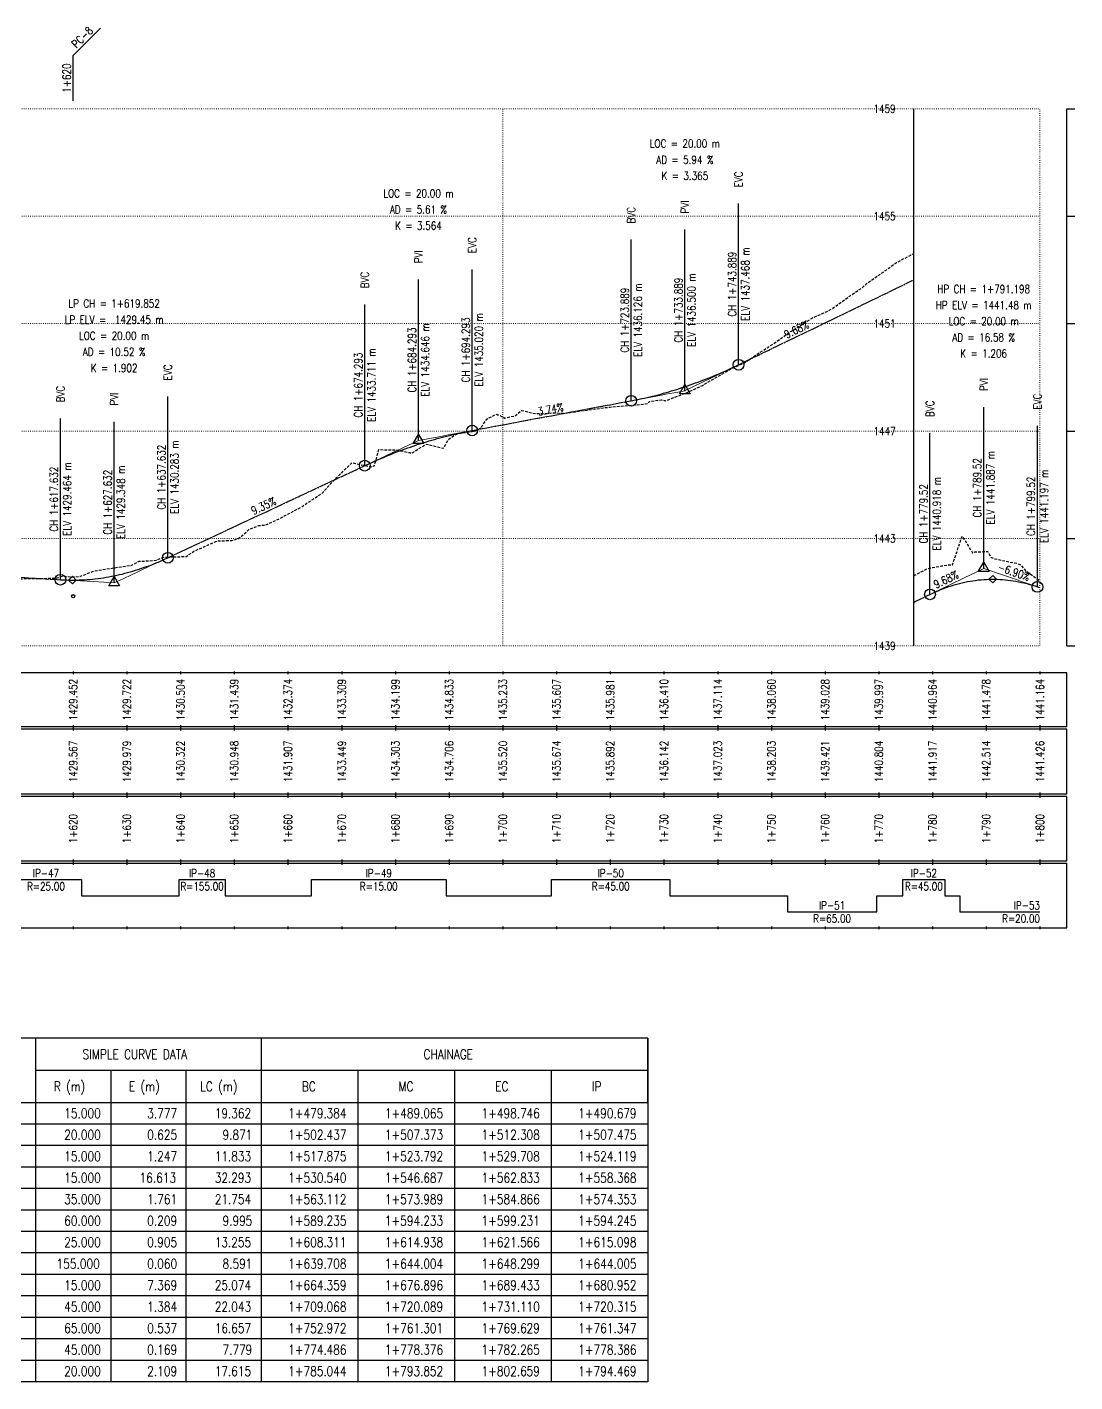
# Model space of a CAD drawing. Extents: x 337736 to 342002, y 3067251 to 3069533.
# Drawn here: x 340386.5 to 340581.6, y 3067250.7 to 3067502.9 of the extents above; entities that cross this region are included whole.
import ezdxf
from ezdxf.enums import TextEntityAlignment as Align

# ---------------------------------------------------------------- set-up
doc = ezdxf.new("R2010")
doc.units = 0
doc.header["$MEASUREMENT"] = 0
for name, pattern in [('Center', [2, 1.25, -0.25, 0.25, -0.25]), ('Dashed', [0.75, 0.5, -0.25]), ('Dot', [0.25, 0, -0.25])]:
    doc.linetypes.add(name, pattern=pattern)
for name, color, linetype in [('Chainage_TXT', 7, 'Continuous'), ('DesignRL_TXT', 5, 'Continuous'), ('ExistRL_TXT', 3, 'Continuous'), ('GL', 3, 'Dashed'), ('Grade Text', 7, 'Continuous'), ('HC_Data', 7, 'Continuous'), ('HL Point', 2, 'Continuous'), ('Horizontal Alignment', 7, 'Continuous'), ('Remark', 7, 'Continuous'), ('Scale Line', 1, 'Continuous'), ('TitleBox', 7, 'Continuous'), ('VIP Mark', 7, 'Continuous')]:
    doc.layers.add(name, color=color, linetype=linetype)
for name, color, linetype, lineweight in [('Grids', 9, 'Dot', 13), ('PipeCulvert', 6, 'Continuous', 30), ('Vertical Alignment', 5, 'Center', 30), ('VIP Line', 2, 'Continuous', 5)]:
    doc.layers.add(name, color=color, linetype=linetype, lineweight=lineweight)
doc.styles.get("Standard").update_dxf_attribs({"font": 'simplex.shx'})

msp = doc.modelspace()

# ---------------------------------------------------------------- linework, layer by layer
at = {"layer": 'GL', "flags": 128}
for points in [[(340275.06, 3067395), (340275.68, 3067395), (340276.33, 3067395.08), (340276.47, 3067395.08), (340277.89, 3067395.14), (340279.04, 3067395.35), (340280.76, 3067395.63), (340282.04, 3067395.5), (340284.76, 3067396.52), (340285.17, 3067396.53), (340286.15, 3067397.11), (340288.63, 3067397.37), (340289.9, 3067397.55), (340291.55, 3067397.88), (340294.21, 3067398.68), (340295.06, 3067398.61), (340295.64, 3067398.57), (340297.25, 3067399.09), (340300.04, 3067399.92), (340301.44, 3067400.51), (340301.48, 3067400.53), (340305.24, 3067402.2), (340307.86, 3067403.18), (340309.85, 3067403.87), (340311.32, 3067404), (340312.33, 3067404.12), (340314.45, 3067404.19), (340315.06, 3067404.15), (340316.57, 3067404.02), (340317.78, 3067403.86), (340320.34, 3067403.8), (340324.08, 3067404.2), (340325.86, 3067404.17), (340326.47, 3067404.03), (340327.05, 3067404.08), (340329.62, 3067404.33), (340330.06, 3067404.16), (340331.97, 3067403.48), (340335.06, 3067402.85), (340336.5, 3067402.7), (340337.48, 3067402.63), (340340.51, 3067402.65), (340340.57, 3067402.65), (340340.6, 3067402.64), (340342.12, 3067402.73), (340345.09, 3067402.61), (340348.32, 3067402.02), (340349.52, 3067401.52), (340350.96, 3067401.37), (340352.77, 3067401.4), (340354.21, 3067400.99), (340355.06, 3067400.97), (340355.55, 3067400.96), (340360.67, 3067400.47), (340364.04, 3067400.21), (340364.45, 3067400.38), (340367.6, 3067400.51), (340368.91, 3067400.57), (340369.65, 3067400.74), (340370.5, 3067401.25), (340372.47, 3067401.23), (340375.06, 3067401.16), (340375.95, 3067401.13), (340378.44, 3067400.87), (340379.34, 3067400.91), (340383.09, 3067400.61), (340384.55, 3067400.18), (340384.8, 3067400.24), (340386.73, 3067400.27), (340389.28, 3067400.29), (340390.77, 3067400.35), (340392.08, 3067400.38), (340393.18, 3067400.78), (340394.78, 3067400.54), (340395.06, 3067400.57), (340396.4, 3067400.7), (340398.84, 3067401.66), (340402.69, 3067402.27), (340404.35, 3067402.53), (340405.92, 3067402.74), (340407.37, 3067403.51), (340409.3, 3067403.57), (340410.49, 3067403.69), (340412.02, 3067404.25), (340415.06, 3067404.35), (340416.13, 3067404.38), (340417.46, 3067405.31), (340417.54, 3067405.36), (340421.94, 3067407.3), (340424.61, 3067407.35), (340425.69, 3067407.66), (340426.41, 3067408.15), (340427.8, 3067409.42), (340429.61, 3067410.15), (340430.91, 3067410.25), (340432.88, 3067411.12), (340435.06, 3067412.27), (340437.42, 3067413.52), (340441.42, 3067416.19), (340443.13, 3067418.09), (340446.97, 3067421.84), (340450.76, 3067421.03), (340450.93, 3067421.21), (340451.13, 3067421.26), (340451.99, 3067424.27), (340455.06, 3067424.25), (340455.15, 3067424.25), (340457.72, 3067423.71), (340458.05, 3067423.58), (340459.35, 3067424.41), (340460.77, 3067425.3), (340463.84, 3067424.56), (340464.09, 3067424.61), (340464.88, 3067426.14), (340466.38, 3067427.17), (340470.01, 3067427.77), (340470.92, 3067428.25), (340472.05, 3067429.96), (340473.91, 3067430.88), (340475.06, 3067430.34), (340475.46, 3067430.15), (340477.44, 3067430.6), (340478.52, 3067431.58), (340481.14, 3067430.97), (340483.23, 3067430.99), (340484.1, 3067431.14), (340486.58, 3067431.04), (340493.76, 3067432.06), (340495.06, 3067432.2), (340496.18, 3067432.3), (340498.54, 3067432.5), (340500.04, 3067432.61), (340502.17, 3067432.88), (340502.29, 3067433.23), (340504.58, 3067433.54), (340505.36, 3067433.38), (340506.95, 3067433.98), (340508.95, 3067434.74), (340509.02, 3067434.77), (340512.21, 3067436.21), (340513.67, 3067437.06), (340514.99, 3067437.81), (340515.06, 3067437.85), (340518.17, 3067439.62), (340519.65, 3067440.24), (340520.01, 3067440.46), (340526.07, 3067444.41), (340528.63, 3067446.24), (340528.8, 3067446.35), (340532.82, 3067448.87), (340535.06, 3067449.84), (340535.45, 3067450.01), (340536.37, 3067450.52), (340539.71, 3067452.93), (340541.96, 3067454.42), (340542.9, 3067455.25), (340543.85, 3067455.92), (340546.99, 3067458.09), (340547.45, 3067458.51), (340548.35, 3067459.08), (340551.57, 3067460.81)], [(340551.57, 3067400.81), (340551.77, 3067400.91), (340551.85, 3067400.95), (340554.14, 3067402.14), (340555.06, 3067402.32), (340556.75, 3067402.64), (340557.93, 3067402.8), (340558.76, 3067402.8), (340560.58, 3067408.19), (340562.52, 3067405.05), (340562.91, 3067405.23), (340564.58, 3067405.29), (340565.35, 3067405.32), (340565.92, 3067404.27), (340566.41, 3067404.01), (340570.67, 3067403.11), (340571.46, 3067402.85), (340572.39, 3067401.74), (340574.99, 3067399.88), (340575.06, 3067399.86)]]:
    msp.add_lwpolyline(points, dxfattribs=at)
at = {"layer": 'Grids'}
for p, q in [((340275.06, 3067487.73), (340575.06, 3067487.73)), ((340475.06, 3067387.73), (340475.06, 3067487.73)), ((340575.06, 3067387.73), (340575.06, 3067487.73)), ((340575.06, 3067387.73), (340575.06, 3067487.73)), ((340275.06, 3067467.73), (340575.06, 3067467.73)), ((340275.06, 3067447.73), (340575.06, 3067447.73)), ((340275.06, 3067427.73), (340575.06, 3067427.73)), ((340275.06, 3067407.73), (340575.06, 3067407.73)), ((340275.06, 3067387.73), (340575.06, 3067387.73))]:
    msp.add_line(p, q, dxfattribs=at)
at = {"layer": 'HC_Data'}
for p, q in [((340388.06, 3067314.73), (340388.06, 3067302.73)), ((340430.06, 3067314.73), (340430.06, 3067302.73)), ((340502.06, 3067314.73), (340502.06, 3067302.73)), ((340430.06, 3067308.73), (340388.06, 3067308.73)), ((340402.06, 3067308.73), (340402.06, 3067302.73)), ((340416.06, 3067308.73), (340416.06, 3067302.73)), ((340502.06, 3067308.73), (340430.06, 3067308.73)), ((340448.06, 3067308.73), (340448.06, 3067302.73)), ((340466.06, 3067308.73), (340466.06, 3067302.73)), ((340484.06, 3067308.73), (340484.06, 3067302.73)), ((340388.06, 3067302.73), (340388.06, 3067250.73)), ((340402.06, 3067302.73), (340402.06, 3067250.73)), ((340416.06, 3067302.73), (340416.06, 3067250.73)), ((340430.06, 3067302.73), (340430.06, 3067250.73)), ((340448.06, 3067302.73), (340448.06, 3067250.73)), ((340466.06, 3067302.73), (340466.06, 3067250.73)), ((340484.06, 3067302.73), (340484.06, 3067250.73)), ((340502.06, 3067302.73), (340502.06, 3067250.73)), ((340502.06, 3067298.73), (340270.06, 3067298.73)), ((340502.06, 3067294.73), (340270.06, 3067294.73)), ((340502.06, 3067290.73), (340270.06, 3067290.73)), ((340502.06, 3067286.73), (340270.06, 3067286.73)), ((340502.06, 3067282.73), (340270.06, 3067282.73)), ((340502.06, 3067278.73), (340270.06, 3067278.73)), ((340502.06, 3067274.73), (340270.06, 3067274.73)), ((340502.06, 3067270.73), (340270.06, 3067270.73)), ((340502.06, 3067266.73), (340270.06, 3067266.73)), ((340502.06, 3067262.73), (340270.06, 3067262.73)), ((340502.06, 3067258.73), (340270.06, 3067258.73)), ((340502.06, 3067254.73), (340270.06, 3067254.73)), ((340502.06, 3067250.73), (340270.06, 3067250.73))]:
    msp.add_line(p, q, dxfattribs=at)
msp.add_lwpolyline([(340270.06, 3067314.73), (340270.06, 3067302.73), (340502.06, 3067302.73), (340502.06, 3067314.73), (340270.06, 3067314.73)], dxfattribs=at)
at = {"layer": 'HL Point'}
for points in [[(340394.21, 3067399.99), (340394.91, 3067400.7), (340395.62, 3067399.99), (340394.91, 3067399.29), (340394.21, 3067399.99)], [(340565.55, 3067400.15), (340566.26, 3067400.86), (340566.97, 3067400.15), (340566.26, 3067399.45), (340565.55, 3067400.15)]]:
    msp.add_lwpolyline(points, dxfattribs=at)
at = {"layer": 'Horizontal Alignment'}
msp.add_lwpolyline([(340383.37, 3067344.23), (340396.63, 3067344.23), (340396.63, 3067341.23), (340414.77, 3067341.23), (340414.77, 3067344.23), (340423.36, 3067344.23), (340423.36, 3067341.23), (340439.42, 3067341.23), (340439.42, 3067344.23), (340464.49, 3067344.23), (340464.49, 3067341.23), (340484.13, 3067341.23), (340484.13, 3067344.23), (340506.17, 3067344.23), (340506.17, 3067341.23), (340528.03, 3067341.23), (340528.03, 3067338.23), (340544.69, 3067338.23), (340544.69, 3067341.23), (340549.55, 3067341.23), (340549.55, 3067344.23), (340557.33, 3067344.23), (340557.33, 3067341.23), (340560.11, 3067341.23), (340560.11, 3067338.23), (340575.06, 3067338.23)], dxfattribs=at)
at = {"layer": 'PipeCulvert'}
msp.add_circle((340395.06, 3067396.99), 0.3, dxfattribs=at)
at = {"layer": 'Remark'}
for p, q in [((340395.06, 3067497.63), (340400.15, 3067502.73)), ((340395.06, 3067489.23), (340395.06, 3067497.63))]:
    msp.add_line(p, q, dxfattribs=at)
at = {"layer": 'Scale Line'}
for p, q in [((340551.57, 3067387.73), (340551.57, 3067487.73)), ((340580.06, 3067387.73), (340580.06, 3067487.73)), ((340580.06, 3067487.73), (340581.56, 3067487.73)), ((340580.06, 3067467.73), (340581.56, 3067467.73)), ((340580.06, 3067447.73), (340581.56, 3067447.73)), ((340580.06, 3067427.73), (340581.56, 3067427.73)), ((340580.06, 3067407.73), (340581.56, 3067407.73)), ((340580.06, 3067387.73), (340581.56, 3067387.73))]:
    msp.add_line(p, q, dxfattribs=at)
at = {"layer": 'TitleBox'}
for p, q in [((340395.06, 3067382.98), (340395.06, 3067382.48)), ((340405.06, 3067382.98), (340405.06, 3067382.48)), ((340415.06, 3067382.98), (340415.06, 3067382.48)), ((340425.06, 3067382.98), (340425.06, 3067382.48)), ((340435.06, 3067382.98), (340435.06, 3067382.48)), ((340445.06, 3067382.98), (340445.06, 3067382.48)), ((340455.06, 3067382.98), (340455.06, 3067382.48)), ((340465.06, 3067382.98), (340465.06, 3067382.48)), ((340475.06, 3067382.98), (340475.06, 3067382.48)), ((340485.06, 3067382.98), (340485.06, 3067382.48)), ((340495.06, 3067382.98), (340495.06, 3067382.48)), ((340505.06, 3067382.98), (340505.06, 3067382.48)), ((340515.06, 3067382.98), (340515.06, 3067382.48)), ((340525.06, 3067382.98), (340525.06, 3067382.48)), ((340535.06, 3067382.98), (340535.06, 3067382.48)), ((340545.06, 3067382.98), (340545.06, 3067382.48)), ((340555.06, 3067382.98), (340555.06, 3067382.48)), ((340565.06, 3067382.98), (340565.06, 3067382.48)), ((340575.06, 3067382.98), (340575.06, 3067382.48)), ((340575.06, 3067382.98), (340575.06, 3067382.48)), ((340395.06, 3067372.98), (340395.06, 3067372.48)), ((340395.06, 3067372.48), (340395.06, 3067371.98)), ((340405.06, 3067372.98), (340405.06, 3067372.48)), ((340405.06, 3067372.48), (340405.06, 3067371.98)), ((340415.06, 3067372.98), (340415.06, 3067372.48)), ((340415.06, 3067372.48), (340415.06, 3067371.98)), ((340425.06, 3067372.98), (340425.06, 3067372.48)), ((340425.06, 3067372.48), (340425.06, 3067371.98)), ((340435.06, 3067372.98), (340435.06, 3067372.48)), ((340435.06, 3067372.48), (340435.06, 3067371.98)), ((340445.06, 3067372.98), (340445.06, 3067372.48)), ((340445.06, 3067372.48), (340445.06, 3067371.98)), ((340455.06, 3067372.98), (340455.06, 3067372.48)), ((340455.06, 3067372.48), (340455.06, 3067371.98)), ((340465.06, 3067372.98), (340465.06, 3067372.48)), ((340465.06, 3067372.48), (340465.06, 3067371.98)), ((340475.06, 3067372.98), (340475.06, 3067372.48)), ((340475.06, 3067372.48), (340475.06, 3067371.98)), ((340485.06, 3067372.98), (340485.06, 3067372.48)), ((340485.06, 3067372.48), (340485.06, 3067371.98)), ((340495.06, 3067372.98), (340495.06, 3067372.48)), ((340495.06, 3067372.48), (340495.06, 3067371.98)), ((340505.06, 3067372.98), (340505.06, 3067372.48)), ((340505.06, 3067372.48), (340505.06, 3067371.98)), ((340515.06, 3067372.98), (340515.06, 3067372.48)), ((340515.06, 3067372.48), (340515.06, 3067371.98)), ((340525.06, 3067372.98), (340525.06, 3067372.48)), ((340525.06, 3067372.48), (340525.06, 3067371.98)), ((340535.06, 3067372.98), (340535.06, 3067372.48)), ((340535.06, 3067372.48), (340535.06, 3067371.98)), ((340545.06, 3067372.98), (340545.06, 3067372.48)), ((340545.06, 3067372.48), (340545.06, 3067371.98)), ((340555.06, 3067372.98), (340555.06, 3067372.48)), ((340555.06, 3067372.48), (340555.06, 3067371.98)), ((340565.06, 3067372.98), (340565.06, 3067372.48)), ((340565.06, 3067372.48), (340565.06, 3067371.98)), ((340575.06, 3067372.98), (340575.06, 3067372.48)), ((340575.06, 3067372.98), (340575.06, 3067372.48)), ((340575.06, 3067372.48), (340575.06, 3067371.98)), ((340575.06, 3067372.48), (340575.06, 3067371.98)), ((340395.06, 3067360.48), (340395.06, 3067359.98)), ((340395.06, 3067359.98), (340395.06, 3067359.48)), ((340405.06, 3067360.48), (340405.06, 3067359.98)), ((340405.06, 3067359.98), (340405.06, 3067359.48)), ((340415.06, 3067360.48), (340415.06, 3067359.98)), ((340415.06, 3067359.98), (340415.06, 3067359.48)), ((340425.06, 3067360.48), (340425.06, 3067359.98)), ((340425.06, 3067359.98), (340425.06, 3067359.48)), ((340435.06, 3067360.48), (340435.06, 3067359.98)), ((340435.06, 3067359.98), (340435.06, 3067359.48)), ((340445.06, 3067360.48), (340445.06, 3067359.98)), ((340445.06, 3067359.98), (340445.06, 3067359.48)), ((340455.06, 3067360.48), (340455.06, 3067359.98)), ((340455.06, 3067359.98), (340455.06, 3067359.48)), ((340465.06, 3067360.48), (340465.06, 3067359.98)), ((340465.06, 3067359.98), (340465.06, 3067359.48)), ((340475.06, 3067360.48), (340475.06, 3067359.98)), ((340475.06, 3067359.98), (340475.06, 3067359.48)), ((340485.06, 3067360.48), (340485.06, 3067359.98)), ((340485.06, 3067359.98), (340485.06, 3067359.48)), ((340495.06, 3067360.48), (340495.06, 3067359.98)), ((340495.06, 3067359.98), (340495.06, 3067359.48)), ((340505.06, 3067360.48), (340505.06, 3067359.98)), ((340505.06, 3067359.98), (340505.06, 3067359.48)), ((340515.06, 3067360.48), (340515.06, 3067359.98)), ((340515.06, 3067359.98), (340515.06, 3067359.48)), ((340525.06, 3067360.48), (340525.06, 3067359.98)), ((340525.06, 3067359.98), (340525.06, 3067359.48)), ((340535.06, 3067360.48), (340535.06, 3067359.98)), ((340535.06, 3067359.98), (340535.06, 3067359.48)), ((340545.06, 3067360.48), (340545.06, 3067359.98)), ((340545.06, 3067359.98), (340545.06, 3067359.48)), ((340555.06, 3067360.48), (340555.06, 3067359.98)), ((340555.06, 3067359.98), (340555.06, 3067359.48)), ((340565.06, 3067360.48), (340565.06, 3067359.98)), ((340565.06, 3067359.98), (340565.06, 3067359.48)), ((340575.06, 3067360.48), (340575.06, 3067359.98)), ((340575.06, 3067360.48), (340575.06, 3067359.98)), ((340575.06, 3067359.98), (340575.06, 3067359.48)), ((340575.06, 3067359.98), (340575.06, 3067359.48)), ((340395.06, 3067347.98), (340395.06, 3067347.48)), ((340395.06, 3067347.48), (340395.06, 3067346.98)), ((340405.06, 3067347.98), (340405.06, 3067347.48)), ((340405.06, 3067347.48), (340405.06, 3067346.98)), ((340415.06, 3067347.98), (340415.06, 3067347.48)), ((340415.06, 3067347.48), (340415.06, 3067346.98)), ((340425.06, 3067347.98), (340425.06, 3067347.48)), ((340425.06, 3067347.48), (340425.06, 3067346.98)), ((340435.06, 3067347.98), (340435.06, 3067347.48)), ((340435.06, 3067347.48), (340435.06, 3067346.98)), ((340445.06, 3067347.98), (340445.06, 3067347.48)), ((340445.06, 3067347.48), (340445.06, 3067346.98)), ((340455.06, 3067347.98), (340455.06, 3067347.48)), ((340455.06, 3067347.48), (340455.06, 3067346.98)), ((340465.06, 3067347.98), (340465.06, 3067347.48)), ((340465.06, 3067347.48), (340465.06, 3067346.98)), ((340475.06, 3067347.98), (340475.06, 3067347.48)), ((340475.06, 3067347.48), (340475.06, 3067346.98)), ((340485.06, 3067347.98), (340485.06, 3067347.48)), ((340485.06, 3067347.48), (340485.06, 3067346.98)), ((340495.06, 3067347.98), (340495.06, 3067347.48)), ((340495.06, 3067347.48), (340495.06, 3067346.98)), ((340505.06, 3067347.98), (340505.06, 3067347.48)), ((340505.06, 3067347.48), (340505.06, 3067346.98)), ((340515.06, 3067347.98), (340515.06, 3067347.48)), ((340515.06, 3067347.48), (340515.06, 3067346.98)), ((340525.06, 3067347.98), (340525.06, 3067347.48)), ((340525.06, 3067347.48), (340525.06, 3067346.98)), ((340535.06, 3067347.98), (340535.06, 3067347.48)), ((340535.06, 3067347.48), (340535.06, 3067346.98)), ((340545.06, 3067347.98), (340545.06, 3067347.48)), ((340545.06, 3067347.48), (340545.06, 3067346.98)), ((340555.06, 3067347.98), (340555.06, 3067347.48)), ((340555.06, 3067347.48), (340555.06, 3067346.98)), ((340565.06, 3067347.98), (340565.06, 3067347.48)), ((340565.06, 3067347.48), (340565.06, 3067346.98)), ((340575.06, 3067347.98), (340575.06, 3067347.48)), ((340575.06, 3067347.98), (340575.06, 3067347.48)), ((340575.06, 3067347.48), (340575.06, 3067346.98)), ((340575.06, 3067347.48), (340575.06, 3067346.98)), ((340395.06, 3067335.48), (340395.06, 3067334.98)), ((340405.06, 3067335.48), (340405.06, 3067334.98)), ((340415.06, 3067335.48), (340415.06, 3067334.98)), ((340425.06, 3067335.48), (340425.06, 3067334.98)), ((340435.06, 3067335.48), (340435.06, 3067334.98)), ((340445.06, 3067335.48), (340445.06, 3067334.98)), ((340455.06, 3067335.48), (340455.06, 3067334.98)), ((340465.06, 3067335.48), (340465.06, 3067334.98)), ((340475.06, 3067335.48), (340475.06, 3067334.98)), ((340485.06, 3067335.48), (340485.06, 3067334.98)), ((340495.06, 3067335.48), (340495.06, 3067334.98)), ((340505.06, 3067335.48), (340505.06, 3067334.98)), ((340515.06, 3067335.48), (340515.06, 3067334.98)), ((340525.06, 3067335.48), (340525.06, 3067334.98)), ((340535.06, 3067335.48), (340535.06, 3067334.98)), ((340545.06, 3067335.48), (340545.06, 3067334.98)), ((340555.06, 3067335.48), (340555.06, 3067334.98)), ((340565.06, 3067335.48), (340565.06, 3067334.98)), ((340575.06, 3067335.48), (340575.06, 3067334.98)), ((340575.06, 3067335.48), (340575.06, 3067334.98))]:
    msp.add_line(p, q, dxfattribs=at)
for points in [[(340270.06, 3067372.73), (340580.06, 3067372.73), (340580.06, 3067382.73), (340270.06, 3067382.73)], [(340270.06, 3067360.23), (340580.06, 3067360.23), (340580.06, 3067372.23), (340270.06, 3067372.23)], [(340270.06, 3067347.73), (340580.06, 3067347.73), (340580.06, 3067359.73), (340270.06, 3067359.73)], [(340270.06, 3067335.23), (340580.06, 3067335.23), (340580.06, 3067347.23), (340270.06, 3067347.23)]]:
    msp.add_lwpolyline(points, close=True, dxfattribs=at)
at = {"layer": 'Vertical Alignment'}
for points in [[(340384.8, 3067400.52), (340386.73, 3067400.4), (340389.28, 3067400.26), (340390.77, 3067400.17), (340392.08, 3067400.09), (340392.69, 3067400.06), (340393.19, 3067400.03), (340393.69, 3067400.01), (340394.19, 3067400), (340394.69, 3067399.99), (340395.19, 3067399.99), (340395.69, 3067400), (340396.19, 3067400.01), (340396.69, 3067400.03), (340397.19, 3067400.06), (340397.69, 3067400.09), (340398.19, 3067400.13), (340398.69, 3067400.18), (340399.19, 3067400.23), (340399.69, 3067400.29), (340400.19, 3067400.36), (340400.69, 3067400.43), (340401.19, 3067400.51), (340401.69, 3067400.6), (340402.19, 3067400.69), (340402.69, 3067400.79), (340403.19, 3067400.89), (340403.69, 3067401.01), (340404.19, 3067401.12), (340404.69, 3067401.25), (340405.19, 3067401.38), (340405.69, 3067401.52), (340406.19, 3067401.67), (340406.69, 3067401.82), (340407.19, 3067401.97), (340407.69, 3067402.14), (340408.19, 3067402.31), (340408.69, 3067402.49), (340409.19, 3067402.67), (340409.69, 3067402.86), (340410.19, 3067403.06), (340410.69, 3067403.27), (340411.19, 3067403.48), (340411.69, 3067403.69), (340412.19, 3067403.92), (340412.69, 3067404.15), (340412.69, 3067404.15), (340415.06, 3067405.26), (340416.13, 3067405.76), (340417.46, 3067406.38), (340417.54, 3067406.41), (340421.94, 3067408.47), (340424.61, 3067409.72), (340425.69, 3067410.22), (340426.41, 3067410.56), (340427.8, 3067411.21), (340429.61, 3067412.06), (340430.91, 3067412.66), (340432.88, 3067413.59), (340435.06, 3067414.61), (340437.42, 3067415.71), (340441.42, 3067417.58), (340443.13, 3067418.38), (340446.97, 3067420.17), (340449.35, 3067421.29), (340449.85, 3067421.52), (340450.35, 3067421.75), (340450.85, 3067421.97), (340451.35, 3067422.2), (340451.85, 3067422.41), (340452.35, 3067422.63), (340452.85, 3067422.84), (340453.35, 3067423.05), (340453.85, 3067423.25), (340454.35, 3067423.45), (340454.85, 3067423.65), (340455.35, 3067423.84), (340455.85, 3067424.03), (340456.35, 3067424.22), (340456.85, 3067424.4), (340457.35, 3067424.58), (340457.85, 3067424.76), (340458.35, 3067424.93), (340458.85, 3067425.1), (340459.35, 3067425.26), (340459.85, 3067425.42), (340460.35, 3067425.58), (340460.85, 3067425.74), (340461.35, 3067425.89), (340461.85, 3067426.04), (340462.35, 3067426.18), (340462.85, 3067426.32), (340463.35, 3067426.46), (340463.85, 3067426.59), (340464.35, 3067426.72), (340464.85, 3067426.85), (340465.35, 3067426.97), (340465.85, 3067427.09), (340466.35, 3067427.21), (340466.85, 3067427.32), (340467.35, 3067427.43), (340467.85, 3067427.54), (340468.35, 3067427.64), (340468.85, 3067427.74), (340469.35, 3067427.83), (340469.35, 3067427.83), (340470.01, 3067427.96), (340470.92, 3067428.13), (340472.05, 3067428.34), (340473.91, 3067428.69), (340475.06, 3067428.9), (340475.46, 3067428.97), (340477.44, 3067429.34), (340478.52, 3067429.55), (340481.14, 3067430.04), (340483.23, 3067430.43), (340484.1, 3067430.59), (340486.58, 3067431.05), (340493.76, 3067432.4), (340495.06, 3067432.64), (340496.18, 3067432.85), (340498.54, 3067433.29), (340498.95, 3067433.37), (340499.45, 3067433.46), (340499.95, 3067433.56), (340500.45, 3067433.66), (340500.95, 3067433.77), (340501.45, 3067433.88), (340501.95, 3067433.99), (340502.45, 3067434.11), (340502.95, 3067434.23), (340503.45, 3067434.36), (340503.95, 3067434.49), (340504.45, 3067434.62), (340504.95, 3067434.76), (340505.45, 3067434.9), (340505.95, 3067435.04), (340506.45, 3067435.19), (340506.95, 3067435.34), (340507.45, 3067435.49), (340507.95, 3067435.65), (340508.45, 3067435.81), (340508.95, 3067435.98), (340509.45, 3067436.15), (340509.95, 3067436.32), (340510.45, 3067436.5), (340510.95, 3067436.68), (340511.45, 3067436.86), (340511.95, 3067437.05), (340512.45, 3067437.24), (340512.95, 3067437.44), (340513.45, 3067437.64), (340513.95, 3067437.84), (340514.45, 3067438.05), (340514.95, 3067438.26), (340515.45, 3067438.47), (340515.95, 3067438.69), (340516.45, 3067438.91), (340516.95, 3067439.14), (340517.45, 3067439.37), (340517.95, 3067439.6), (340518.45, 3067439.84), (340518.95, 3067440.08), (340518.95, 3067440.08), (340519.65, 3067440.41), (340520.01, 3067440.59), (340526.07, 3067443.52), (340528.63, 3067444.76), (340528.8, 3067444.85), (340532.82, 3067446.79), (340535.06, 3067447.88), (340535.45, 3067448.07), (340536.37, 3067448.51), (340539.71, 3067450.13), (340541.96, 3067451.22), (340542.9, 3067451.67), (340543.85, 3067452.13), (340546.99, 3067453.65), (340547.45, 3067453.87), (340548.35, 3067454.31), (340551.57, 3067455.87)], [(340551.57, 3067395.87), (340551.77, 3067395.97), (340551.85, 3067396), (340554.14, 3067397.11), (340554.58, 3067397.33), (340555.08, 3067397.56), (340555.58, 3067397.79), (340556.08, 3067398.01), (340556.58, 3067398.21), (340557.08, 3067398.41), (340557.58, 3067398.59), (340558.08, 3067398.77), (340558.58, 3067398.93), (340559.08, 3067399.09), (340559.58, 3067399.23), (340560.08, 3067399.36), (340560.58, 3067399.49), (340561.08, 3067399.6), (340561.58, 3067399.7), (340562.08, 3067399.79), (340562.58, 3067399.87), (340563.08, 3067399.94), (340563.58, 3067400.01), (340564.08, 3067400.06), (340564.58, 3067400.1), (340565.08, 3067400.13), (340565.58, 3067400.14), (340566.08, 3067400.15), (340566.58, 3067400.15), (340567.08, 3067400.14), (340567.58, 3067400.12), (340568.08, 3067400.08), (340568.58, 3067400.04), (340569.08, 3067399.99), (340569.58, 3067399.93), (340570.08, 3067399.85), (340570.58, 3067399.77), (340571.08, 3067399.67), (340571.58, 3067399.57), (340572.08, 3067399.45), (340572.58, 3067399.33), (340573.08, 3067399.19), (340573.58, 3067399.04), (340574.08, 3067398.89), (340574.58, 3067398.72), (340574.58, 3067398.72), (340574.99, 3067398.58), (340575.06, 3067398.55)]]:
    msp.add_lwpolyline(points, dxfattribs=at)
at = {"layer": 'VIP Line'}
for points in [[(340384.8, 3067400.52), (340386.73, 3067400.4), (340389.28, 3067400.26), (340390.77, 3067400.17), (340392.08, 3067400.09), (340393.18, 3067400.03), (340394.78, 3067399.94), (340395.06, 3067399.92), (340396.4, 3067399.84), (340398.84, 3067399.7), (340402.69, 3067399.47), (340404.35, 3067400.25), (340405.92, 3067400.98), (340407.37, 3067401.66), (340409.3, 3067402.56), (340410.49, 3067403.12), (340412.02, 3067403.83), (340415.06, 3067405.26), (340416.13, 3067405.76), (340417.46, 3067406.38), (340417.54, 3067406.41), (340421.94, 3067408.47), (340424.61, 3067409.72), (340425.69, 3067410.22), (340426.41, 3067410.56), (340427.8, 3067411.21), (340429.61, 3067412.06), (340430.91, 3067412.66), (340432.88, 3067413.59), (340435.06, 3067414.61), (340437.42, 3067415.71), (340441.42, 3067417.58), (340443.13, 3067418.38), (340446.97, 3067420.17), (340450.76, 3067421.95), (340450.93, 3067422.02), (340451.13, 3067422.12), (340451.99, 3067422.52), (340455.06, 3067423.96), (340455.15, 3067424), (340457.72, 3067425.2), (340458.05, 3067425.35), (340459.35, 3067425.96), (340460.77, 3067426.23), (340463.84, 3067426.8), (340464.09, 3067426.85), (340464.88, 3067427), (340466.38, 3067427.28), (340470.01, 3067427.96), (340470.92, 3067428.13), (340472.05, 3067428.34), (340473.91, 3067428.69), (340475.06, 3067428.9), (340475.46, 3067428.97), (340477.44, 3067429.34), (340478.52, 3067429.55), (340481.14, 3067430.04), (340483.23, 3067430.43), (340484.1, 3067430.59), (340486.58, 3067431.05), (340493.76, 3067432.4), (340495.06, 3067432.64), (340496.18, 3067432.85), (340498.54, 3067433.29), (340500.04, 3067433.57), (340502.17, 3067433.97), (340502.29, 3067433.99), (340504.58, 3067434.42), (340505.36, 3067434.57), (340506.95, 3067434.86), (340508.95, 3067435.24), (340509.02, 3067435.27), (340512.21, 3067436.81), (340513.67, 3067437.52), (340514.99, 3067438.16), (340515.06, 3067438.19), (340518.17, 3067439.7), (340519.65, 3067440.41), (340520.01, 3067440.59), (340526.07, 3067443.52), (340528.63, 3067444.76), (340528.8, 3067444.85), (340532.82, 3067446.79), (340535.06, 3067447.88), (340535.45, 3067448.07), (340536.37, 3067448.51), (340539.71, 3067450.13), (340541.96, 3067451.22), (340542.9, 3067451.67), (340543.85, 3067452.13), (340546.99, 3067453.65), (340547.45, 3067453.87), (340548.35, 3067454.31), (340551.57, 3067455.87)], [(340551.57, 3067395.87), (340551.77, 3067395.97), (340551.85, 3067396), (340554.14, 3067397.11), (340555.06, 3067397.56), (340556.75, 3067398.38), (340557.93, 3067398.95), (340558.76, 3067399.35), (340560.58, 3067400.23), (340562.52, 3067401.17), (340562.91, 3067401.36), (340564.58, 3067402.17), (340565.35, 3067401.9), (340565.92, 3067401.7), (340566.41, 3067401.54), (340570.67, 3067400.07), (340571.46, 3067399.8), (340572.39, 3067399.47), (340574.99, 3067398.58), (340575.06, 3067398.55)]]:
    msp.add_lwpolyline(points, dxfattribs=at)
at = {"layer": 'VIP Mark'}
for p, q in [((340518.95, 3067440.08), (340518.95, 3067470.08)), ((340508.95, 3067435.24), (340508.95, 3067465.24)), ((340498.95, 3067433.37), (340498.95, 3067463.37)), ((340469.35, 3067427.83), (340469.35, 3067457.83)), ((340459.35, 3067425.96), (340459.35, 3067455.96)), ((340449.35, 3067421.29), (340449.35, 3067451.29)), ((340412.69, 3067404.15), (340412.69, 3067434.15)), ((340564.58, 3067402.17), (340564.58, 3067432.17)), ((340392.69, 3067400.06), (340392.69, 3067430.06)), ((340402.69, 3067399.47), (340402.69, 3067429.47)), ((340554.58, 3067397.33), (340554.58, 3067427.33)), ((340574.58, 3067398.72), (340574.58, 3067428.72))]:
    msp.add_line(p, q, dxfattribs=at)
for points in [[(340507.95, 3067434.66), (340508.95, 3067436.39), (340509.95, 3067434.66), (340507.95, 3067434.66)], [(340458.35, 3067425.39), (340459.35, 3067427.12), (340460.35, 3067425.39), (340458.35, 3067425.39)], [(340563.58, 3067401.59), (340564.58, 3067403.32), (340565.58, 3067401.59), (340563.58, 3067401.59)], [(340401.69, 3067398.9), (340402.69, 3067400.63), (340403.69, 3067398.9), (340401.69, 3067398.9)]]:
    msp.add_lwpolyline(points, dxfattribs=at)
for centre in [(340518.95, 3067440.08), (340498.95, 3067433.37), (340469.35, 3067427.83), (340449.35, 3067421.29), (340412.69, 3067404.15), (340392.69, 3067400.06), (340574.58, 3067398.72), (340554.58, 3067397.33)]:
    msp.add_circle(centre, 1, dxfattribs=at)

# ---------------------------------------------------------------- texts
at = {"width": 0.8}
for s, p in [('1459', (340544.07, 3067486.98)), ('1455', (340544.07, 3067466.98)), ('1451', (340544.07, 3067446.98)), ('1447', (340544.07, 3067426.98)), ('1443', (340544.07, 3067406.98)), ('1439', (340544.07, 3067386.98))]:
    msp.add_text(s, height=1.5, dxfattribs=at).set_placement(p)
at = {"layer": 'Chainage_TXT', "width": 0.8}
for s, p in [('1+620', (340395.06, 3067353.73)), ('1+630', (340405.06, 3067353.73)), ('1+640', (340415.06, 3067353.73)), ('1+650', (340425.06, 3067353.73)), ('1+660', (340435.06, 3067353.73)), ('1+670', (340445.06, 3067353.73)), ('1+680', (340455.06, 3067353.73)), ('1+690', (340465.06, 3067353.73)), ('1+700', (340475.06, 3067353.73)), ('1+710', (340485.06, 3067353.73)), ('1+720', (340495.06, 3067353.73)), ('1+730', (340505.06, 3067353.73)), ('1+740', (340515.06, 3067353.73)), ('1+750', (340525.06, 3067353.73)), ('1+760', (340535.06, 3067353.73)), ('1+770', (340545.06, 3067353.73)), ('1+780', (340555.06, 3067353.73)), ('1+790', (340565.06, 3067353.73)), ('1+800', (340575.06, 3067353.73)), ('1+800', (340575.06, 3067353.73))]:
    msp.add_text(s, height=1.5, rotation=90, dxfattribs=at).set_placement(p, align=Align.MIDDLE_CENTER)
at = {"layer": 'DesignRL_TXT', "width": 0.8}
for s, p in [('1429.452', (340395.06, 3067377.73)), ('1429.722', (340405.06, 3067377.73)), ('1430.504', (340415.06, 3067377.73)), ('1431.439', (340425.06, 3067377.73)), ('1432.374', (340435.06, 3067377.73)), ('1433.309', (340445.06, 3067377.73)), ('1434.199', (340455.06, 3067377.73)), ('1434.833', (340465.06, 3067377.73)), ('1435.233', (340475.06, 3067377.73)), ('1435.607', (340485.06, 3067377.73)), ('1435.981', (340495.06, 3067377.73)), ('1436.410', (340505.06, 3067377.73)), ('1437.114', (340515.06, 3067377.73)), ('1438.060', (340525.06, 3067377.73)), ('1439.028', (340535.06, 3067377.73)), ('1439.997', (340545.06, 3067377.73)), ('1440.964', (340555.06, 3067377.73)), ('1441.478', (340565.06, 3067377.73)), ('1441.164', (340575.06, 3067377.73)), ('1441.164', (340575.06, 3067377.73))]:
    msp.add_text(s, height=1.5, rotation=90, dxfattribs=at).set_placement(p, align=Align.MIDDLE_CENTER)
at = {"layer": 'ExistRL_TXT', "width": 0.8}
for s, p in [('1429.567', (340395.06, 3067366.23)), ('1429.979', (340405.06, 3067366.23)), ('1430.322', (340415.06, 3067366.23)), ('1430.948', (340425.06, 3067366.23)), ('1431.907', (340435.06, 3067366.23)), ('1433.449', (340445.06, 3067366.23)), ('1434.303', (340455.06, 3067366.23)), ('1434.706', (340465.06, 3067366.23)), ('1435.520', (340475.06, 3067366.23)), ('1435.674', (340485.06, 3067366.23)), ('1435.892', (340495.06, 3067366.23)), ('1436.142', (340505.06, 3067366.23)), ('1437.023', (340515.06, 3067366.23)), ('1438.203', (340525.06, 3067366.23)), ('1439.421', (340535.06, 3067366.23)), ('1440.804', (340545.06, 3067366.23)), ('1441.917', (340555.06, 3067366.23)), ('1442.514', (340565.06, 3067366.23)), ('1441.426', (340575.06, 3067366.23)), ('1441.426', (340575.06, 3067366.23))]:
    msp.add_text(s, height=1.5, rotation=90, dxfattribs=at).set_placement(p, align=Align.MIDDLE_CENTER)
at = {"layer": 'Grade Text', "width": 0.8}
for s, rotation, p in [('9.68%', 25.8329, (340530.26, 3067445.55)), ('3.74%', 10.5889, (340484.15, 3067430.6)), ('9.35%', 25.0576, (340431.02, 3067412.72)), ('9.68%', 25.8329, (340558.08, 3067399.02)), ('-6.90%', 340.9656, (340569.82, 3067400.36))]:
    msp.add_text(s, height=1.5, rotation=rotation, dxfattribs=at).set_placement(p, align=Align.BOTTOM_CENTER)
at = {"layer": 'HC_Data', "width": 0.8}
for s, p in [('SIMPLE CURVE DATA', (340396.82, 3067310.83)), ('CHAINAGE', (340460.3, 3067310.83)), ('R (m)', (340391.46, 3067304.83)), ('E (m)', (340405.46, 3067304.83)), ('LC (m)', (340418.74, 3067304.83)), ('BC', (340437.62, 3067304.83)), ('MC', (340455.62, 3067304.83)), ('EC', (340473.62, 3067304.83)), ('IP', (340491.62, 3067304.83)), ('15.000', (340393.42, 3067299.83)), ('3.777', (340408.86, 3067299.83)), ('19.362', (340421.42, 3067299.83)), ('1+479.384', (340435.1, 3067299.83)), ('1+489.065', (340453.1, 3067299.83)), ('1+498.746', (340471.1, 3067299.83)), ('1+490.679', (340489.1, 3067299.83)), ('20.000', (340393.42, 3067295.83)), ('0.625', (340408.86, 3067295.83)), ('9.871', (340422.86, 3067295.83)), ('1+502.437', (340435.1, 3067295.83)), ('1+507.373', (340453.1, 3067295.83)), ('1+512.308', (340471.1, 3067295.83)), ('1+507.475', (340489.1, 3067295.83)), ('15.000', (340393.42, 3067291.83)), ('1.247', (340408.86, 3067291.83)), ('11.833', (340421.42, 3067291.83)), ('1+517.875', (340435.1, 3067291.83)), ('1+523.792', (340453.1, 3067291.83)), ('1+529.708', (340471.1, 3067291.83)), ('1+524.119', (340489.1, 3067291.83)), ('15.000', (340393.42, 3067287.83)), ('16.613', (340407.42, 3067287.83)), ('32.293', (340421.42, 3067287.83)), ('1+530.540', (340435.1, 3067287.83)), ('1+546.687', (340453.1, 3067287.83)), ('1+562.833', (340471.1, 3067287.83)), ('1+558.368', (340489.1, 3067287.83)), ('35.000', (340393.42, 3067283.83)), ('1.761', (340408.86, 3067283.83)), ('21.754', (340421.42, 3067283.83)), ('1+563.112', (340435.1, 3067283.83)), ('1+573.989', (340453.1, 3067283.83)), ('1+584.866', (340471.1, 3067283.83)), ('1+574.353', (340489.1, 3067283.83)), ('60.000', (340393.42, 3067279.83)), ('0.209', (340408.86, 3067279.83)), ('9.995', (340422.86, 3067279.83)), ('1+589.235', (340435.1, 3067279.83)), ('1+594.233', (340453.1, 3067279.83)), ('1+599.231', (340471.1, 3067279.83)), ('1+594.245', (340489.1, 3067279.83)), ('25.000', (340393.42, 3067275.83)), ('0.905', (340408.86, 3067275.83)), ('13.255', (340421.42, 3067275.83)), ('1+608.311', (340435.1, 3067275.83)), ('1+614.938', (340453.1, 3067275.83)), ('1+621.566', (340471.1, 3067275.83)), ('1+615.098', (340489.1, 3067275.83)), ('155.000', (340391.98, 3067271.83)), ('0.060', (340408.86, 3067271.83)), ('8.591', (340422.86, 3067271.83)), ('1+639.708', (340435.1, 3067271.83)), ('1+644.004', (340453.1, 3067271.83)), ('1+648.299', (340471.1, 3067271.83)), ('1+644.005', (340489.1, 3067271.83)), ('15.000', (340393.42, 3067267.83)), ('7.369', (340408.86, 3067267.83)), ('25.074', (340421.42, 3067267.83)), ('1+664.359', (340435.1, 3067267.83)), ('1+676.896', (340453.1, 3067267.83)), ('1+689.433', (340471.1, 3067267.83)), ('1+680.952', (340489.1, 3067267.83)), ('45.000', (340393.42, 3067263.83)), ('1.384', (340408.86, 3067263.83)), ('22.043', (340421.42, 3067263.83)), ('1+709.068', (340435.1, 3067263.83)), ('1+720.089', (340453.1, 3067263.83)), ('1+731.110', (340471.1, 3067263.83)), ('1+720.315', (340489.1, 3067263.83)), ('65.000', (340393.42, 3067259.83)), ('0.537', (340408.86, 3067259.83)), ('16.657', (340421.42, 3067259.83)), ('1+752.972', (340435.1, 3067259.83)), ('1+761.301', (340453.1, 3067259.83)), ('1+769.629', (340471.1, 3067259.83)), ('1+761.347', (340489.1, 3067259.83)), ('45.000', (340393.42, 3067255.83)), ('0.169', (340408.86, 3067255.83)), ('7.779', (340422.86, 3067255.83)), ('1+774.486', (340435.1, 3067255.83)), ('1+778.376', (340453.1, 3067255.83)), ('1+782.265', (340471.1, 3067255.83)), ('1+778.386', (340489.1, 3067255.83)), ('20.000', (340393.42, 3067251.83)), ('2.109', (340408.86, 3067251.83)), ('17.615', (340421.42, 3067251.83)), ('1+785.044', (340435.1, 3067251.83)), ('1+793.852', (340453.1, 3067251.83)), ('1+802.659', (340471.1, 3067251.83)), ('1+794.469', (340489.1, 3067251.83))]:
    msp.add_text(s, height=1.8, dxfattribs=at).set_placement(p)
at = {"layer": 'Horizontal Alignment', "width": 0.8}
for s, p in [('IP-47', (340390, 3067344.23)), ('IP-48', (340419.06, 3067344.23)), ('IP-49', (340451.96, 3067344.23)), ('IP-50', (340495.15, 3067344.23)), ('IP-52', (340553.44, 3067344.23)), ('IP-51', (340536.36, 3067338.23))]:
    msp.add_text(s, height=1.5, dxfattribs=at).set_placement(p, align=Align.BOTTOM_CENTER)
for s, p in [('R=25.00', (340390, 3067343.73)), ('R=155.00', (340419.06, 3067343.73)), ('R=15.00', (340451.96, 3067343.73)), ('R=45.00', (340495.15, 3067343.73)), ('R=45.00', (340553.44, 3067343.73)), ('R=65.00', (340536.36, 3067337.73))]:
    msp.add_text(s, height=1.5, dxfattribs=at).set_placement(p, align=Align.TOP_CENTER)
msp.add_text('IP-53', height=1.5, dxfattribs=at).set_placement((340575.06, 3067338.23), align=Align.BOTTOM_RIGHT)
msp.add_text('R=20.00', height=1.5, dxfattribs=at).set_placement((340575.06, 3067337.73), align=Align.TOP_RIGHT)
at = {"layer": 'Remark', "width": 0.8}
for s, rotation, p in [('PC-8', 45, (340397.61, 3067500.18)), ('1+620', 90, (340395.06, 3067493.43))]:
    msp.add_text(s, height=1.5, rotation=rotation, dxfattribs=at).set_placement(p, align=Align.BOTTOM_CENTER)
at = {"layer": 'VIP Mark', "width": 0.8}
for s, p in [('LOC = 20.00 m', (340508.95, 3067481.24)), ('AD = 5.94 %', (340508.95, 3067478.24)), ('K = 3.365', (340508.95, 3067475.24)), ('LOC = 20.00 m', (340459.35, 3067471.96)), ('AD = 5.61 %', (340459.35, 3067468.96)), ('K = 3.564', (340459.35, 3067465.96)), ('HP CH = 1+791.198', (340564.58, 3067454.17)), ('LP CH = 1+619.852', (340402.69, 3067451.47)), ('HP ELV = 1441.48 m', (340564.58, 3067451.17)), ('LP ELV =  1429.45 m', (340402.69, 3067448.47)), ('LOC = 20.00 m', (340564.58, 3067448.17)), ('LOC = 20.00 m', (340402.69, 3067445.47)), ('AD = 16.58 %', (340564.58, 3067445.17)), ('AD = 10.52 %', (340402.69, 3067442.47)), ('K = 1.206', (340564.58, 3067442.17)), ('K = 1.902', (340402.69, 3067439.47))]:
    msp.add_text(s, height=1.5, dxfattribs=at).set_placement(p, align=Align.MIDDLE_CENTER)
for s, p in [('EVC', (340518.95, 3067473.08)), ('BVC', (340498.95, 3067466.37)), ('PVI', (340508.95, 3067468.24)), ('EVC', (340469.35, 3067460.83)), ('PVI', (340459.35, 3067458.96)), ('BVC', (340449.35, 3067454.29)), ('EVC', (340412.69, 3067437.15)), ('PVI', (340564.58, 3067435.17)), ('BVC', (340392.69, 3067433.06)), ('PVI', (340402.69, 3067432.47)), ('EVC', (340574.58, 3067431.72)), ('BVC', (340554.58, 3067430.33))]:
    msp.add_text(s, height=1.5, rotation=90, dxfattribs=at).set_placement(p, align=Align.MIDDLE_LEFT)
for s, p in [('ELV 1437.468 m', (340519.45, 3067455.08)), ('ELV 1436.500 m', (340509.45, 3067450.24)), ('ELV 1436.126 m', (340499.45, 3067448.37)), ('ELV 1435.020 m', (340469.85, 3067442.83)), ('ELV 1434.646 m', (340459.85, 3067440.96)), ('ELV 1433.711 m', (340449.85, 3067436.29)), ('ELV 1430.283 m', (340413.19, 3067419.15)), ('ELV 1441.887 m', (340565.08, 3067417.17)), ('ELV 1429.464 m', (340393.19, 3067415.06)), ('ELV 1429.348 m', (340403.19, 3067414.47)), ('ELV 1440.918 m', (340555.08, 3067412.33)), ('ELV 1441.197 m', (340575.08, 3067413.72))]:
    msp.add_text(s, height=1.5, rotation=90, dxfattribs=at).set_placement(p, align=Align.TOP_CENTER)
for s, p in [('CH 1+743.889', (340518.95, 3067455.08)), ('CH 1+723.889', (340498.95, 3067448.37)), ('CH 1+733.889', (340508.95, 3067450.24)), ('CH 1+684.293', (340459.35, 3067440.96)), ('CH 1+694.293', (340469.35, 3067442.83)), ('CH 1+674.293', (340449.35, 3067436.29)), ('CH 1+637.632', (340412.69, 3067419.15)), ('CH 1+789.52', (340564.58, 3067417.17)), ('CH 1+617.632', (340392.69, 3067415.06)), ('CH 1+627.632', (340402.69, 3067414.47)), ('CH 1+799.52', (340574.58, 3067413.72)), ('CH 1+779.52', (340554.58, 3067412.33))]:
    msp.add_text(s, height=1.5, rotation=90, dxfattribs=at).set_placement(p, align=Align.BOTTOM_CENTER)

doc.saveas('drawing.dxf')
